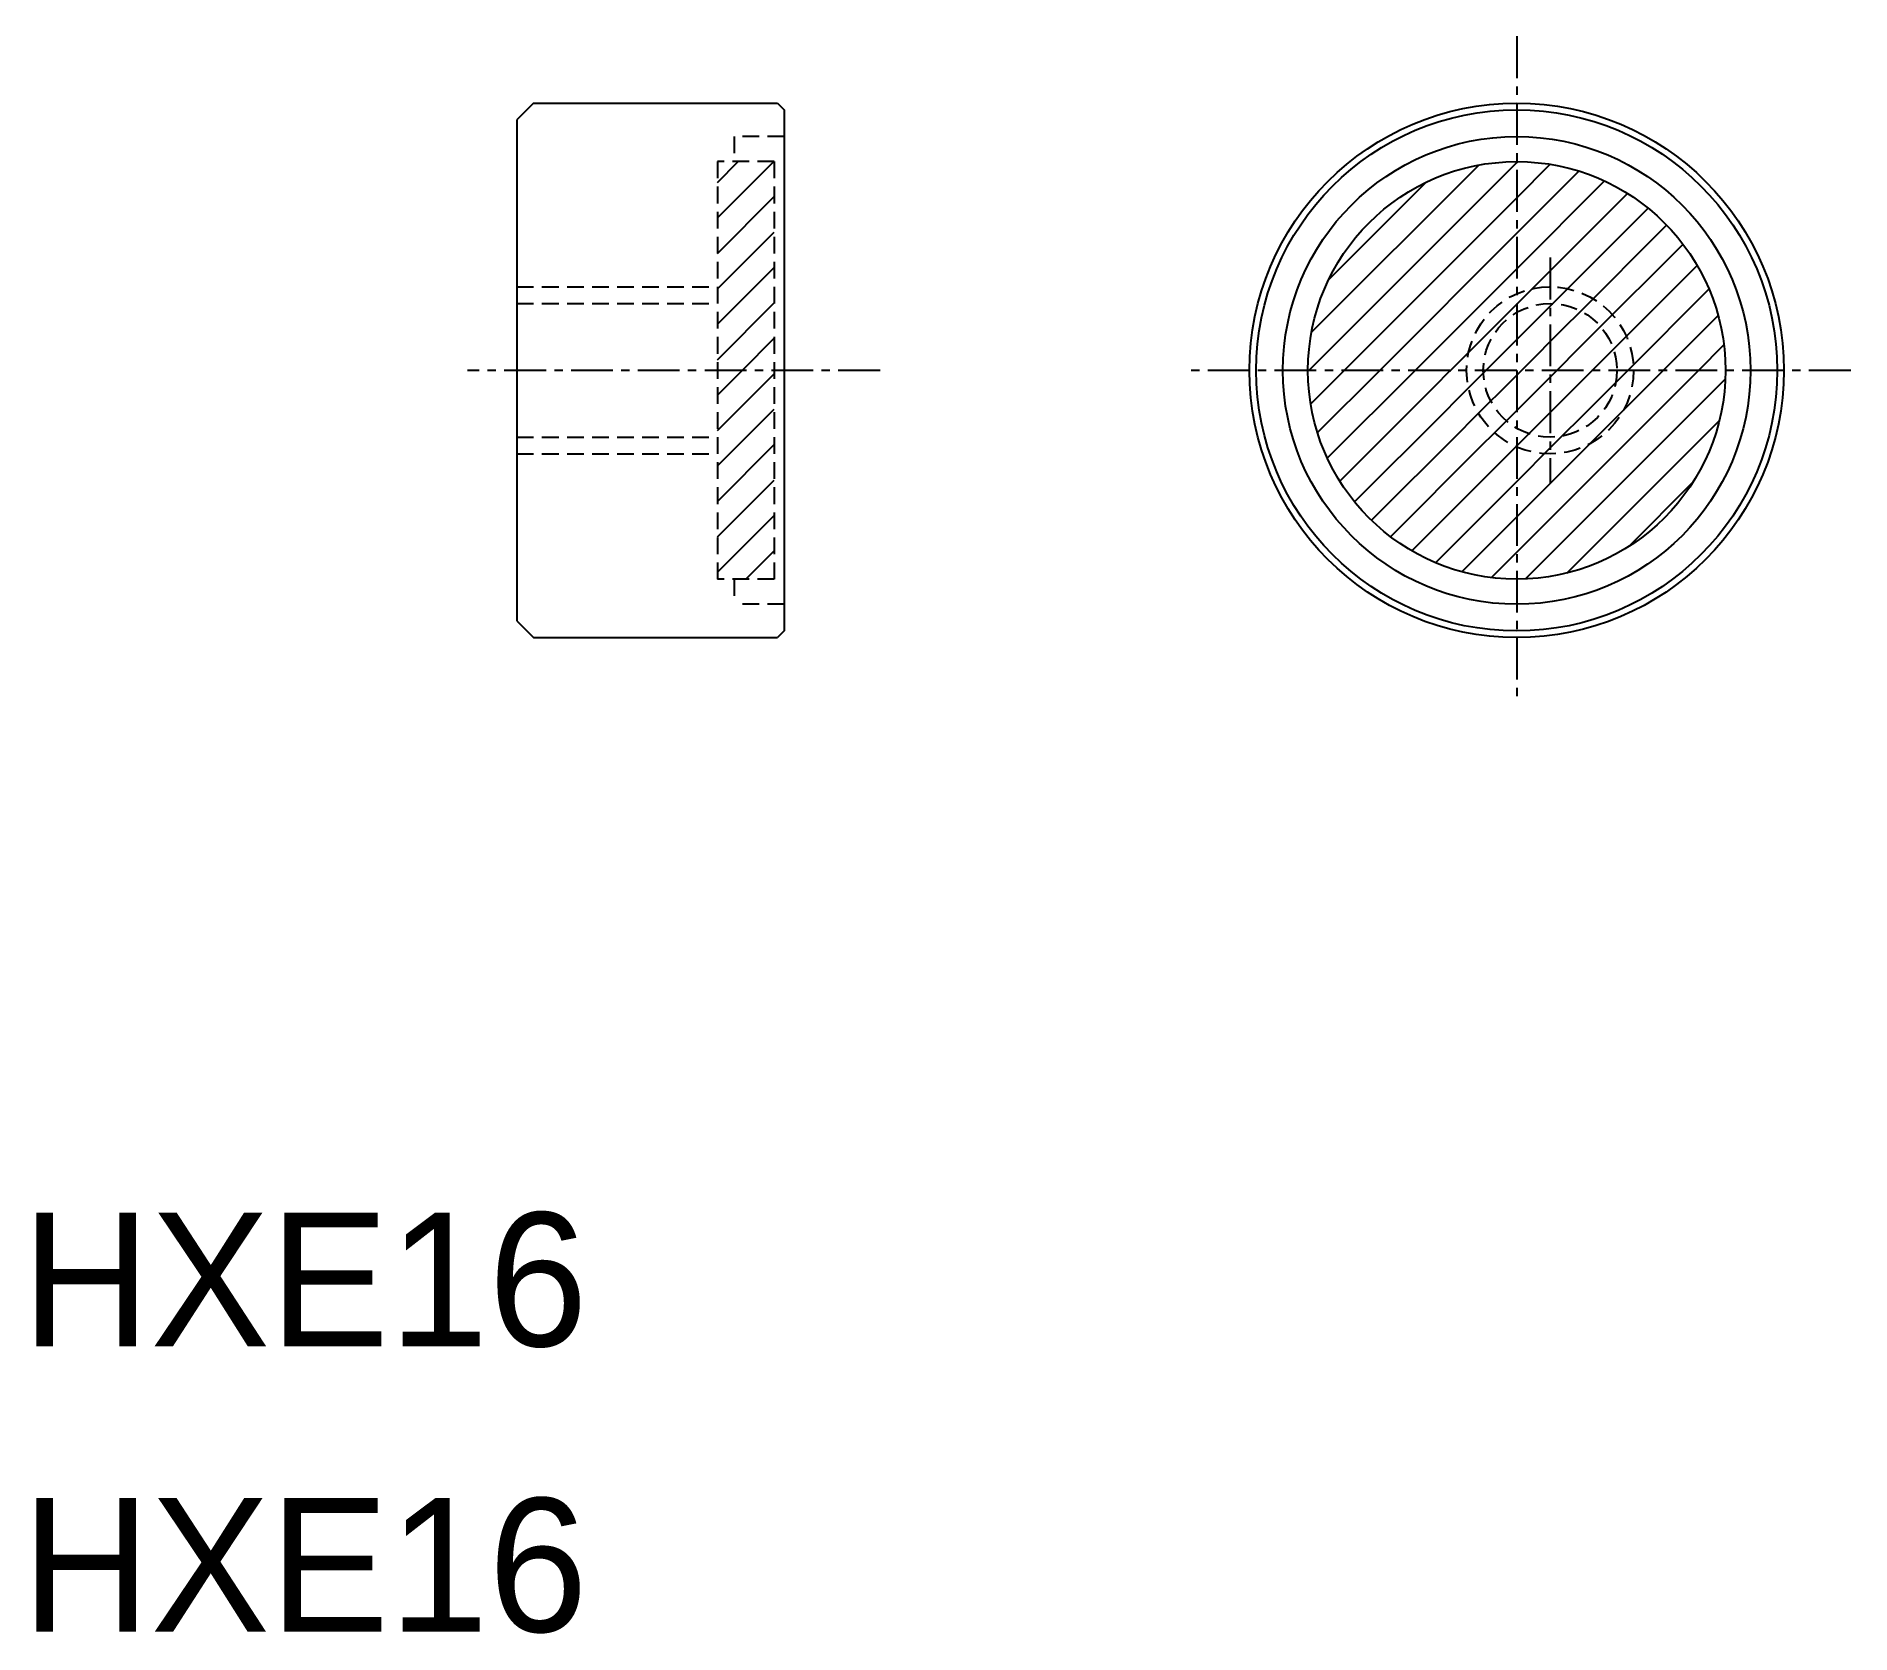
# Model space of a CAD drawing. Extents: x 122.4 to 176.7, y 163.3 to 211.2.
import ezdxf

# ---------------------------------------------------------------- set-up
doc = ezdxf.new("R2010")
doc.units = 0
doc.linetypes.add('CENTER', pattern=[2, 1.25, -0.25, 0.25, -0.25])
doc.linetypes.add('DASHED', pattern=[0.75, 0.5, -0.25])
doc.layers.get('0').update_dxf_attribs({"linetype": 'CONTINUOUS'})
doc.layers.add('CENTER', color=1, linetype='CENTER')

# ---------------------------------------------------------------- blocks, each defined once
blk = doc.blocks.new('*X8')
at = {"color": 0, "linetype": 'CONTINUOUS'}
for p, q in [((149.048, 185.11), (150.735, 186.798)), ((149.048, 186.171), (149.675, 186.798)), ((166.759, 180.548), (172.983, 186.771)), ((166.837, 181.687), (171.844, 186.693)), ((172.983, 186.771), (173.009, 186.798)), ((172.983, 185.711), (173.988, 186.716)), ((172.983, 184.65), (174.846, 186.513)), ((167.354, 183.264), (170.267, 186.177)), ((172.983, 183.589), (175.611, 186.218)), ((173.456, 183.002), (176.299, 185.845)), ((149.048, 184.05), (150.748, 185.75)), ((167.82, 180.548), (172.983, 185.711)), ((174.229, 182.715), (176.918, 185.403)), ((174.819, 182.244), (177.472, 184.896)), ((149.048, 182.989), (150.748, 184.689)), ((168.88, 180.548), (172.983, 184.65)), ((175.246, 181.61), (177.962, 184.326)), ((149.048, 181.928), (150.748, 183.628)), ((175.472, 180.776), (178.386, 183.689)), ((172.363, 182.97), (172.983, 183.589)), ((149.048, 180.868), (150.748, 182.568)), ((170.561, 181.167), (172.363, 182.97)), ((172.983, 182.529), (173.002, 182.548)), ((173.002, 182.548), (173.456, 183.002)), ((173.86, 182.345), (174.229, 182.715)), ((176.305, 180.548), (178.739, 182.982)), ((171.002, 180.548), (172.983, 182.529)), ((172.983, 181.468), (173.86, 182.345)), ((174.465, 181.89), (174.819, 182.244)), ((177.366, 180.548), (179.012, 182.194)), ((149.789, 180.548), (150.748, 181.507)), ((172.062, 180.548), (172.983, 181.468)), ((173.123, 180.548), (174.465, 181.89)), ((174.864, 181.228), (175.246, 181.61)), ((169.941, 180.548), (170.561, 181.167)), ((174.184, 180.548), (174.864, 181.228)), ((178.426, 180.548), (179.186, 181.308)), ((149.048, 179.807), (149.789, 180.548)), ((149.048, 178.746), (150.748, 180.446)), ((166.733, 180.521), (166.759, 180.548)), ((166.814, 179.542), (167.82, 180.548)), ((167.017, 178.684), (168.88, 180.548)), ((167.312, 177.919), (169.941, 180.548)), ((170.528, 180.074), (170.983, 180.529)), ((170.983, 180.529), (171.002, 180.548)), ((171.185, 179.671), (172.062, 180.548)), ((171.64, 179.065), (172.983, 180.407)), ((172.983, 175.104), (178.426, 180.548)), ((172.983, 176.165), (177.366, 180.548)), ((172.983, 179.347), (174.184, 180.548)), ((172.983, 180.407), (173.123, 180.548)), ((174.963, 180.266), (175.244, 180.548)), ((175.244, 180.548), (175.472, 180.776)), ((175.249, 179.491), (176.305, 180.548)), ((167.685, 177.231), (170.528, 180.074)), ((173.242, 174.303), (179.227, 180.288)), ((173.264, 178.568), (174.963, 180.266)), ((149.048, 177.686), (150.748, 179.386)), ((168.127, 176.612), (170.816, 179.301)), ((170.816, 179.301), (171.185, 179.671)), ((172.303, 178.667), (172.983, 179.347)), ((174.039, 178.282), (175.249, 179.491)), ((171.287, 178.711), (171.64, 179.065)), ((174.48, 174.48), (179.051, 179.051)), ((149.048, 176.625), (150.748, 178.325)), ((168.634, 176.059), (171.287, 178.711)), ((169.205, 175.569), (171.921, 178.285)), ((171.921, 178.285), (172.303, 178.667)), ((172.755, 178.058), (172.983, 178.286)), ((172.983, 178.286), (173.264, 178.568)), ((172.983, 177.225), (174.039, 178.282)), ((169.841, 175.145), (172.755, 178.058)), ((149.048, 175.564), (150.748, 177.264)), ((170.549, 174.791), (172.983, 177.225)), ((176.331, 175.27), (178.261, 177.2)), ((149.048, 174.504), (150.748, 176.204)), ((171.336, 174.518), (172.983, 176.165)), ((149.903, 174.298), (150.748, 175.143)), ((172.223, 174.344), (172.983, 175.104))]:
    blk.add_line(p, q, dxfattribs=at)

msp = doc.modelspace()

# ---------------------------------------------------------------- linework, layer by layer
at = {"color": 7, "linetype": 'CONTINUOUS'}
for p, q in [((137.268, 209.155), (136.768, 208.655)), ((136.768, 208.655), (136.768, 193.655)), ((137.268, 209.155), (144.568, 209.155)), ((144.568, 209.155), (144.768, 208.955)), ((144.768, 208.955), (144.768, 194.155)), ((144.768, 194.155), (144.768, 193.355)), ((136.768, 193.655), (137.268, 193.155)), ((137.268, 193.155), (144.568, 193.155)), ((144.768, 193.355), (144.568, 193.155))]:
    msp.add_line(p, q, dxfattribs=at)
at = {"color": 3, "linetype": 'DASHED'}
for p, q in [((144.768, 208.155), (143.268, 208.155)), ((143.268, 208.155), (143.268, 207.405)), ((144.468, 207.405), (142.768, 207.405)), ((142.768, 207.405), (142.768, 194.905)), ((144.468, 207.405), (144.468, 194.905)), ((136.768, 203.655), (142.768, 203.655)), ((136.768, 203.155), (142.768, 203.155)), ((136.768, 199.155), (142.768, 199.155)), ((136.768, 198.655), (142.768, 198.655)), ((144.468, 194.905), (142.768, 194.905)), ((143.268, 194.905), (143.268, 194.155)), ((144.768, 194.155), (143.268, 194.155))]:
    msp.add_line(p, q, dxfattribs=at)
at = {"color": 7, "linetype": 'CONTINUOUS'}
for radius in [8, 7.8, 7, 6.25]:
    msp.add_circle((166.703, 201.155), radius, dxfattribs=at)
at = {"color": 3, "linetype": 'DASHED'}
for radius in [2.5, 2]:
    msp.add_circle((167.703, 201.155), radius, dxfattribs=at)
at = {"layer": 'CENTER', "color": 1, "linetype": 'CENTER'}
for p, q in [((166.703, 211.155), (166.703, 191.155)), ((167.703, 204.53), (167.703, 197.78)), ((147.639, 201.155), (135.292, 201.155)), ((176.703, 201.155), (156.703, 201.155))]:
    msp.add_line(p, q, dxfattribs=at)

# ---------------------------------------------------------------- block references
at = {"color": 3, "linetype": 'CONTINUOUS'}
msp.add_blockref('*X8', (-6.28, 20.608), dxfattribs=at)

# ---------------------------------------------------------------- texts
at = {"color": 7, "linetype": 'CONTINUOUS'}
for p in [(121.938, 171.947), (121.938, 163.398)]:
    msp.add_text('HXE16', height=4, dxfattribs=at).set_placement(p)

doc.saveas('drawing.dxf')
